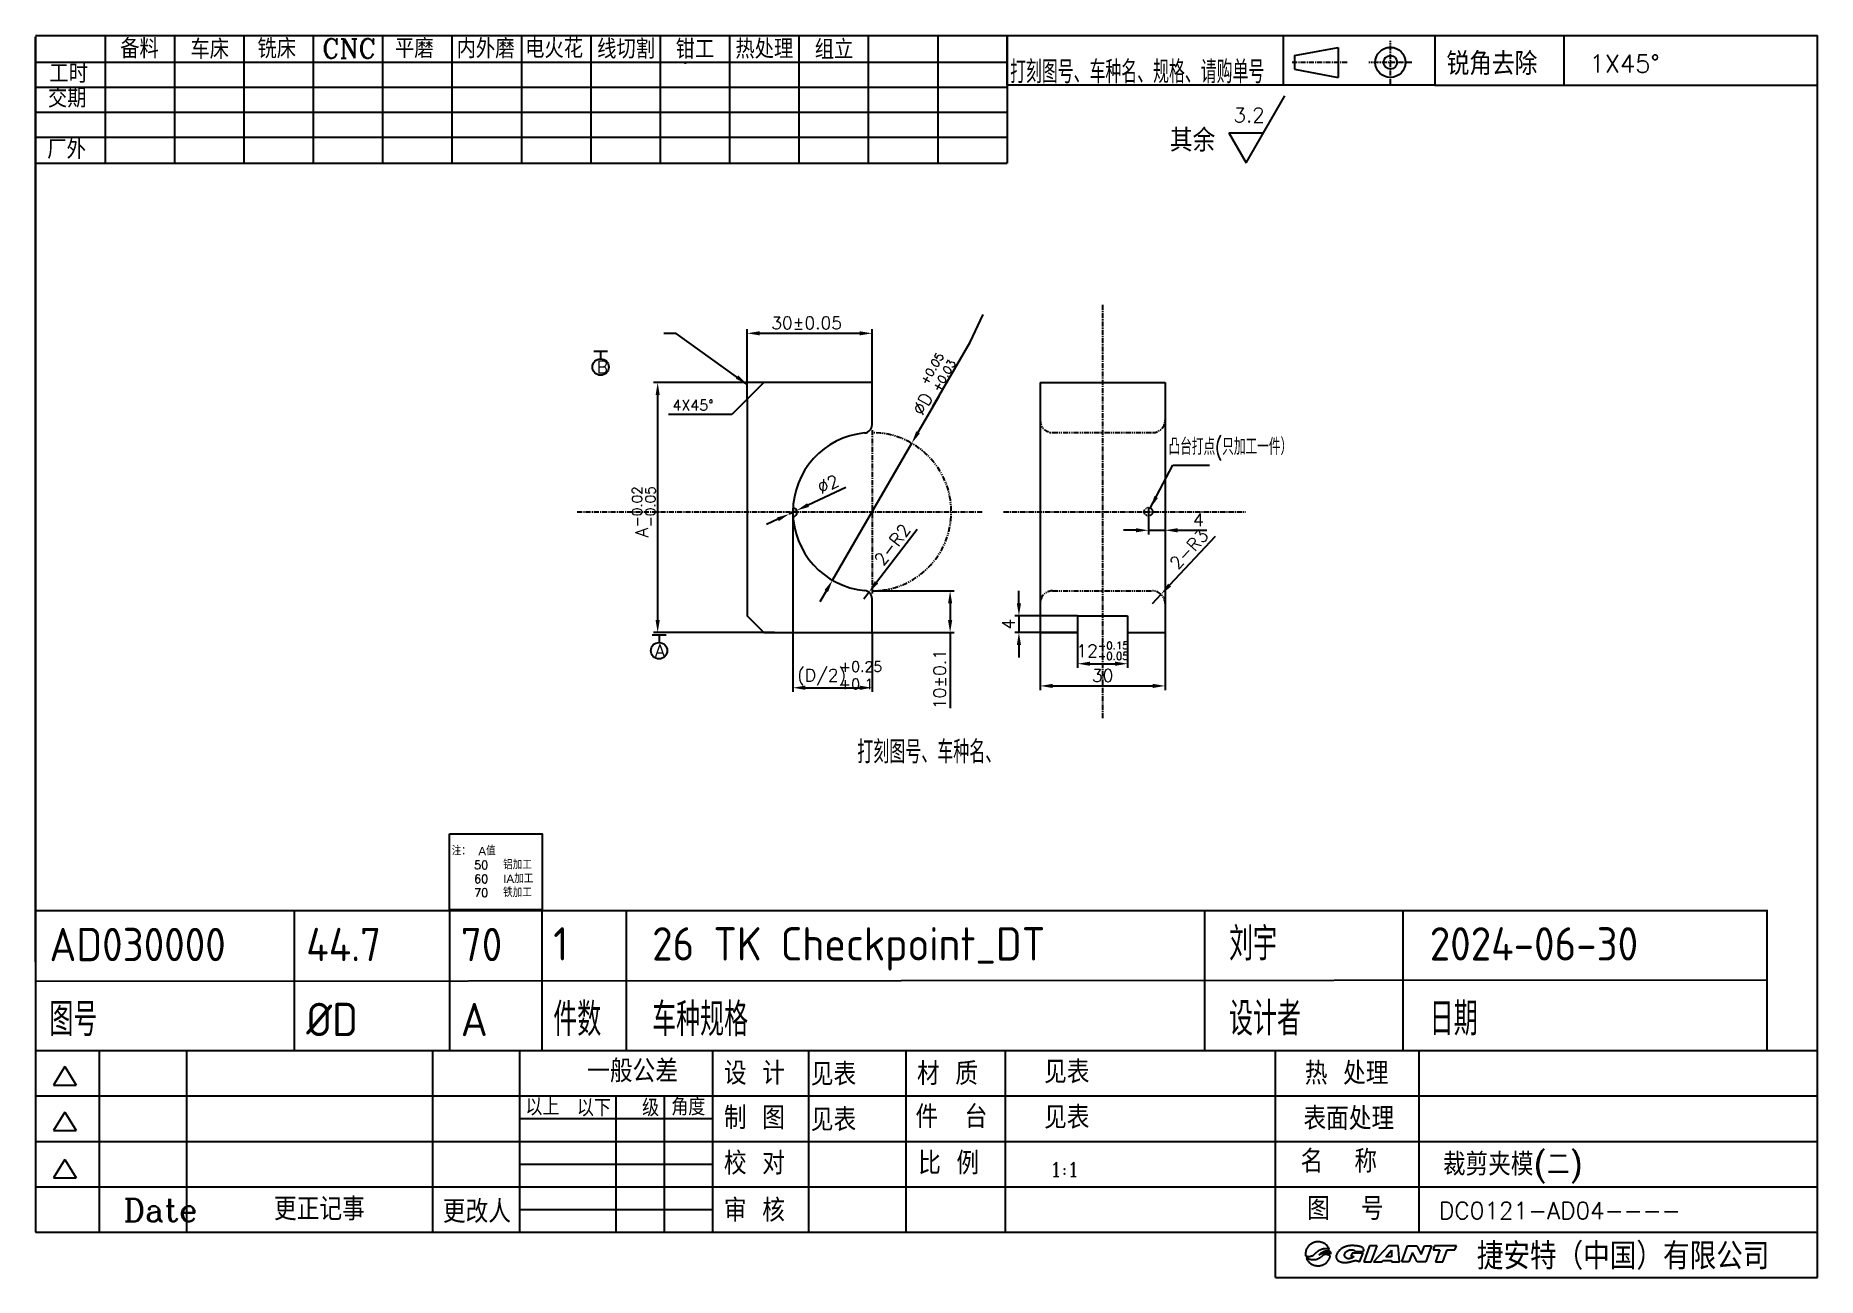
# Model space of a CAD drawing. Extents: x 3608 to 4036, y -2875 to -2577.
import ezdxf

# ---------------------------------------------------------------- set-up
doc = ezdxf.new("R2010")
doc.units = 0
doc.header["$MEASUREMENT"] = 0
doc.linetypes.add('CENTER', pattern=[2, 1.25, -0.25, 0.25, -0.25])
doc.linetypes.add('PHANTOM', pattern=[2.5, 1.25, -0.25, 0.25, -0.25, 0.25, -0.25])
doc.layers.get('0').update_dxf_attribs({"linetype": 'CONTINUOUS'})
doc.layers.get('DEFPOINTS').update_dxf_attribs({"linetype": 'CONTINUOUS'})
for name, color, linetype in [('CEN', 1, 'CENTER'), ('CON', 7, 'CONTINUOUS'), ('DIM', 7, 'CONTINUOUS'), ('F', 7, 'CONTINUOUS'), ('TXT', 7, 'CONTINUOUS')]:
    doc.layers.add(name, color=color, linetype=linetype)
doc.layers.add('UTI', color=4, linetype='PHANTOM', plot=False)
doc.styles.add('ACISOTS', font='isocp.shx', dxfattribs={"height": 8, "bigfont": 'gbcbig.shx'})
doc.styles.add('HZ', font='complex.shx', dxfattribs={"bigfont": 'HZFS.SHX'})
doc.styles.get("Standard").update_dxf_attribs({"font": 'txt.shx', "bigfont": 'hzfs.shx'})
doc.styles.add('USER1', font='simplex', dxfattribs={"bigfont": 'dayum'})
doc.dimstyles.get("Standard").update_dxf_attribs({"dimtxt": 3, "dimasz": 3, "dimexe": 1, "dimexo": 0, "dimgap": 1, "dimtad": 1, "dimdec": 3, "dimrnd": 0.01, "dimdsep": 46, "dimtxsty": 'STANDARD', "dimcen": 0.09, "dimazin": 2, "dimtfac": 1, "dimtdec": 3, "dimtmove": 0, "dimatfit": 3, "dimfxl": 1, "dimtolj": 1, "dimarcsym": 0})

# ---------------------------------------------------------------- blocks, each defined once
blk = doc.blocks.new('*D12')
at = {"layer": 'DEFPOINTS', "color": 0, "transparency": 16777216}
for p in [(3875.2, -2691.32), (3879.2, -2691.32), (3879.2, -2695.76)]:
    blk.add_point(p, dxfattribs=at)
at = {"layer": 'DIM', "color": 0, "lineweight": -2, "transparency": 16777216}
for p, q in [((3875.2, -2691.32), (3875.2, -2696.76)), ((3879.2, -2691.32), (3879.2, -2696.76)), ((3872.2, -2695.76), (3869.2, -2695.76)), ((3875.2, -2695.76), (3879.2, -2695.76)), ((3882.2, -2695.76), (3889.2, -2695.76))]:
    blk.add_line(p, q, dxfattribs=at)
at = {"layer": 'DIM', "color": 0, "transparency": 16777216}
for points in [[(3872.2, -2695.26), (3872.2, -2696.26), (3875.2, -2695.76)], [(3882.2, -2695.26), (3882.2, -2696.26), (3879.2, -2695.76)]]:
    blk.add_solid(points, dxfattribs=at)
at = {"layer": 'DIM', "color": 0, "transparency": 16777216, "insert": (3887.2, -2693.26), "char_height": 3, "attachment_point": 5}
blk.add_mtext('\\A1;4', dxfattribs=at)
blk = doc.blocks.new('*D13')
at = {"layer": 'DEFPOINTS', "color": 0, "transparency": 16777216}
for p in [(3788.97, -2691.85), (3790.78, -2691)]:
    blk.add_point(p, dxfattribs=at)
at = {"layer": 'DIM', "color": 0, "lineweight": -2, "transparency": 16777216}
for p, q in [((3802.54, -2685.46), (3793.5, -2689.72)), ((3786.26, -2693.13), (3783.55, -2694.41)), ((3788.97, -2691.85), (3790.78, -2691))]:
    blk.add_line(p, q, dxfattribs=at)
at = {"layer": 'DIM', "color": 0, "transparency": 16777216}
for points in [[(3793.28, -2689.27), (3793.71, -2690.17), (3790.78, -2691)], [(3786.05, -2692.68), (3786.47, -2693.58), (3788.97, -2691.85)]]:
    blk.add_solid(points, dxfattribs=at)
at = {"layer": 'DIM', "color": 0, "transparency": 16777216, "insert": (3798.31, -2684.69), "char_height": 3, "attachment_point": 5, "rotation": 25.2288}
blk.add_mtext('\\A1;∅2', dxfattribs=at)
blk = doc.blocks.new('*D14')
at = {"layer": 'DEFPOINTS', "color": 0, "transparency": 16777216}
for p in [(3808.1, -2710.64), (3806.88, -2712.22)]:
    blk.add_point(p, dxfattribs=at)
at = {"layer": 'DIM', "color": 0, "lineweight": -2, "transparency": 16777216}
for p, q in [((3819.69, -2695.58), (3809.93, -2708.26)), ((3806.88, -2712.22), (3808.1, -2710.64))]:
    blk.add_line(p, q, dxfattribs=at)
at = {"layer": 'DIM', "color": 0, "transparency": 16777216}
blk.add_solid([(3809.53, -2707.95), (3810.33, -2708.56), (3808.1, -2710.64)], dxfattribs=at)
at = {"layer": 'DIM', "color": 0, "transparency": 16777216, "insert": (3813.75, -2699.21), "char_height": 3, "attachment_point": 5, "rotation": 52.3917}
blk.add_mtext('\\A1;2-R2', dxfattribs=at)
blk = doc.blocks.new('*D15')
at = {"layer": 'DEFPOINTS', "color": 0, "transparency": 16777216}
for p in [(3878.25, -2711.12), (3876.2, -2713.32)]:
    blk.add_point(p, dxfattribs=at)
at = {"layer": 'DIM', "color": 0, "lineweight": -2, "transparency": 16777216}
for p, q in [((3891.23, -2697.25), (3880.3, -2708.93)), ((3876.2, -2713.32), (3878.25, -2711.12))]:
    blk.add_line(p, q, dxfattribs=at)
at = {"layer": 'DIM', "color": 0, "transparency": 16777216}
blk.add_solid([(3879.93, -2708.59), (3880.66, -2709.27), (3878.25, -2711.12)], dxfattribs=at)
at = {"layer": 'DIM', "color": 0, "transparency": 16777216, "insert": (3884.96, -2700.29), "char_height": 3, "attachment_point": 5, "rotation": 46.9233}
blk.add_mtext('\\A1;2-R3', dxfattribs=at)
blk = doc.blocks.new('*D16')
at = {"layer": 'DEFPOINTS', "color": 0, "transparency": 16777216}
for p in [(3849.2, -2720.32), (3879.2, -2720.32), (3879.2, -2733.13)]:
    blk.add_point(p, dxfattribs=at)
at = {"layer": 'DIM', "color": 0, "lineweight": -2, "transparency": 16777216}
for p, q in [((3849.2, -2720.32), (3849.2, -2734.13)), ((3879.2, -2720.32), (3879.2, -2734.13)), ((3852.2, -2733.13), (3876.2, -2733.13))]:
    blk.add_line(p, q, dxfattribs=at)
at = {"layer": 'DIM', "color": 0, "transparency": 16777216}
for points in [[(3852.2, -2732.63), (3852.2, -2733.63), (3849.2, -2733.13)], [(3876.2, -2732.63), (3876.2, -2733.63), (3879.2, -2733.13)]]:
    blk.add_solid(points, dxfattribs=at)
at = {"layer": 'DIM', "color": 0, "transparency": 16777216, "insert": (3864.2, -2730.63), "char_height": 3, "attachment_point": 5}
blk.add_mtext('\\A1;30', dxfattribs=at)
blk = doc.blocks.new('*D17')
at = {"layer": 'DEFPOINTS', "color": 0, "transparency": 16777216}
for p in [(3858.2, -2720.32), (3870.2, -2720.32), (3870.2, -2727.8)]:
    blk.add_point(p, dxfattribs=at)
at = {"layer": 'DIM', "color": 0, "lineweight": -2, "transparency": 16777216}
for p, q in [((3858.2, -2720.32), (3858.2, -2728.8)), ((3870.2, -2720.32), (3870.2, -2728.8)), ((3861.2, -2727.8), (3867.2, -2727.8))]:
    blk.add_line(p, q, dxfattribs=at)
at = {"layer": 'DIM', "color": 0, "transparency": 16777216}
for points in [[(3861.2, -2727.3), (3861.2, -2728.3), (3858.2, -2727.8)], [(3867.2, -2727.3), (3867.2, -2728.3), (3870.2, -2727.8)]]:
    blk.add_solid(points, dxfattribs=at)
at = {"layer": 'DIM', "color": 0, "transparency": 16777216, "insert": (3864.2, -2724.7), "char_height": 3, "attachment_point": 5}
blk.add_mtext('\\A1;12{\\H1.8;\\S+0.15^ +0.05;}', dxfattribs=at)
blk = doc.blocks.new('*D18')
at = {"layer": 'DEFPOINTS', "color": 0, "transparency": 16777216}
for p in [(3808.88, -2710.32), (3827.6, -2710.32), (3808.88, -2720.32)]:
    blk.add_point(p, dxfattribs=at)
at = {"layer": 'DIM', "color": 0, "lineweight": -2, "transparency": 16777216}
for p, q in [((3808.88, -2710.32), (3828.6, -2710.32)), ((3827.6, -2713.32), (3827.6, -2717.32)), ((3808.88, -2720.32), (3828.6, -2720.32)), ((3827.6, -2720.32), (3827.6, -2738.5))]:
    blk.add_line(p, q, dxfattribs=at)
at = {"layer": 'DIM', "color": 0, "transparency": 16777216}
for points in [[(3827.1, -2713.32), (3828.1, -2713.32), (3827.6, -2710.32)], [(3827.1, -2717.32), (3828.1, -2717.32), (3827.6, -2720.32)]]:
    blk.add_solid(points, dxfattribs=at)
at = {"layer": 'DIM', "color": 0, "transparency": 16777216, "insert": (3825.1, -2731.5), "char_height": 3, "attachment_point": 5, "rotation": 90}
blk.add_mtext('\\A1;10±0.1', dxfattribs=at)
blk = doc.blocks.new('*D19')
at = {"layer": 'DEFPOINTS', "color": 0, "transparency": 16777216}
for p in [(3858.2, -2716.32), (3844.12, -2720.32), (3858.2, -2720.32)]:
    blk.add_point(p, dxfattribs=at)
at = {"layer": 'DIM', "color": 0, "lineweight": -2, "transparency": 16777216}
for p, q in [((3844.12, -2713.32), (3844.12, -2710.32)), ((3858.2, -2716.32), (3843.12, -2716.32)), ((3844.12, -2716.32), (3844.12, -2720.32)), ((3858.2, -2720.32), (3843.12, -2720.32)), ((3844.12, -2723.32), (3844.12, -2726.32))]:
    blk.add_line(p, q, dxfattribs=at)
at = {"layer": 'DIM', "color": 0, "transparency": 16777216}
for points in [[(3843.62, -2713.32), (3844.62, -2713.32), (3844.12, -2716.32)], [(3843.62, -2723.32), (3844.62, -2723.32), (3844.12, -2720.32)]]:
    blk.add_solid(points, dxfattribs=at)
at = {"layer": 'DIM', "color": 0, "transparency": 16777216, "insert": (3841.62, -2718.32), "char_height": 3, "attachment_point": 5, "rotation": 90}
blk.add_mtext('\\A1;4', dxfattribs=at)
blk = doc.blocks.new('*D20')
at = {"layer": 'DEFPOINTS', "color": 0, "transparency": 16777216}
for p in [(3818.39, -2674.87), (3799.37, -2707.76)]:
    blk.add_point(p, dxfattribs=at)
at = {"layer": 'DIM', "color": 0, "lineweight": -2, "transparency": 16777216}
for p, q in [((3824.9, -2663.61), (3819.89, -2672.27)), ((3799.37, -2707.76), (3818.39, -2674.87)), ((3797.86, -2710.36), (3796.36, -2712.96))]:
    blk.add_line(p, q, dxfattribs=at)
at = {"layer": 'DIM', "color": 0, "transparency": 16777216}
for points in [[(3819.46, -2672.02), (3820.33, -2672.52), (3818.39, -2674.87)], [(3797.43, -2710.11), (3798.3, -2710.61), (3799.37, -2707.76)]]:
    blk.add_solid(points, dxfattribs=at)
at = {"layer": 'DIM', "color": 0, "transparency": 16777216, "insert": (3820.98, -2665.39), "char_height": 3, "attachment_point": 5, "rotation": 59.9558}
blk.add_mtext('\\A1;%%CD', dxfattribs=at)
blk = doc.blocks.new('*D21')
at = {"layer": 'DEFPOINTS', "color": 0, "transparency": 16777216}
for p in [(3789.88, -2691.43), (3808.88, -2720.32), (3808.88, -2733.57)]:
    blk.add_point(p, dxfattribs=at)
at = {"layer": 'DIM', "color": 0, "lineweight": -2, "transparency": 16777216}
for p, q in [((3789.88, -2691.43), (3789.88, -2734.57)), ((3808.88, -2720.32), (3808.88, -2734.57)), ((3792.88, -2733.57), (3805.88, -2733.57))]:
    blk.add_line(p, q, dxfattribs=at)
at = {"layer": 'DIM', "color": 0, "transparency": 16777216}
for points in [[(3792.88, -2733.07), (3792.88, -2734.07), (3789.88, -2733.57)], [(3805.88, -2733.07), (3805.88, -2734.07), (3808.88, -2733.57)]]:
    blk.add_solid(points, dxfattribs=at)
at = {"layer": 'DIM', "color": 0, "transparency": 16777216, "insert": (3796.75, -2731.07), "char_height": 3, "attachment_point": 5}
blk.add_mtext('\\A1;(D/2)', dxfattribs=at)
blk = doc.blocks.new('*D22')
at = {"layer": 'DEFPOINTS', "color": 0, "transparency": 16777216}
for p in [(3808.88, -2648.47), (3778.88, -2664.32), (3808.88, -2660.32)]:
    blk.add_point(p, dxfattribs=at)
at = {"layer": 'DIM', "color": 0, "lineweight": -2, "transparency": 16777216}
for p, q in [((3778.88, -2664.32), (3778.88, -2647.47)), ((3781.88, -2648.47), (3805.88, -2648.47)), ((3808.88, -2660.32), (3808.88, -2647.47))]:
    blk.add_line(p, q, dxfattribs=at)
at = {"layer": 'DIM', "color": 0, "transparency": 16777216}
for points in [[(3781.88, -2647.97), (3781.88, -2648.97), (3778.88, -2648.47)], [(3805.88, -2647.97), (3805.88, -2648.97), (3808.88, -2648.47)]]:
    blk.add_solid(points, dxfattribs=at)
at = {"layer": 'DIM', "color": 0, "transparency": 16777216, "insert": (3793.15, -2645.97), "char_height": 3, "attachment_point": 5}
blk.add_mtext('\\A1;30±0.05', dxfattribs=at)
blk = doc.blocks.new('GIANT')
for p, q in [((230.94, 29.55), (230.9, 29.44)), ((230.98, 29.65), (230.94, 29.55)), ((231.03, 29.75), (230.98, 29.65)), ((231.09, 29.84), (231.03, 29.75)), ((231.15, 29.94), (231.09, 29.84)), ((231.21, 30.03), (231.15, 29.94)), ((231.28, 30.12), (231.21, 30.03)), ((231.35, 30.2), (231.28, 30.12)), ((231.43, 30.28), (231.35, 30.2)), ((231.51, 30.36), (231.43, 30.28)), ((231.59, 30.43), (231.51, 30.36)), ((231.68, 30.5), (231.59, 30.43)), ((231.77, 30.56), (231.68, 30.5)), ((231.87, 30.62), (231.77, 30.56)), ((231.97, 30.68), (231.87, 30.62)), ((232.07, 30.73), (231.97, 30.68)), ((232.17, 30.77), (232.07, 30.73)), ((232.27, 30.81), (232.17, 30.77)), ((232.38, 30.85), (232.27, 30.81)), ((232.49, 30.88), (232.38, 30.85)), ((232.6, 30.91), (232.49, 30.88)), ((232.72, 30.93), (232.6, 30.91)), ((232.83, 30.94), (232.72, 30.93)), ((232.95, 30.95), (232.83, 30.94)), ((233.07, 30.96), (232.95, 30.95)), ((233.18, 30.95), (233.07, 30.96)), ((233.3, 30.95), (233.18, 30.95)), ((233.42, 30.93), (233.3, 30.95)), ((233.53, 30.91), (233.42, 30.93)), ((233.46, 29.5), (233.54, 29.54)), ((233.65, 30.89), (233.53, 30.91)), ((233.54, 29.54), (233.61, 29.57)), ((233.61, 29.57), (233.69, 29.6)), ((233.76, 30.86), (233.65, 30.89)), ((233.69, 29.6), (233.77, 29.63)), ((233.87, 30.82), (233.76, 30.86)), ((233.77, 29.63), (233.84, 29.66)), ((233.84, 29.66), (233.92, 29.68)), ((233.98, 30.78), (233.87, 30.82)), ((233.92, 29.68), (234, 29.7)), ((234.09, 30.74), (233.98, 30.78)), ((234, 29.7), (234.08, 29.72)), ((234.08, 29.72), (234.16, 29.73)), ((234.19, 30.68), (234.09, 30.74)), ((234.16, 29.73), (234.25, 29.74)), ((234.29, 30.63), (234.19, 30.68)), ((234.25, 29.74), (234.33, 29.75)), ((234.39, 30.57), (234.29, 30.63)), ((234.33, 29.75), (234.41, 29.75)), ((234.49, 30.5), (234.39, 30.57)), ((234.41, 29.75), (234.49, 29.75)), ((234.58, 30.43), (234.49, 30.5)), ((234.49, 29.75), (234.58, 29.75)), ((234.67, 30.35), (234.58, 30.43)), ((234.58, 29.75), (234.66, 29.74)), ((234.66, 29.74), (234.74, 29.73)), ((234.75, 30.27), (234.67, 30.35)), ((234.74, 29.73), (234.82, 29.72)), ((234.83, 30.18), (234.75, 30.27)), ((234.82, 29.72), (234.9, 29.7)), ((234.91, 30.1), (234.83, 30.18)), ((234.9, 29.7), (234.98, 29.68)), ((234.98, 30), (234.91, 30.1)), ((235.05, 29.91), (234.98, 30)), ((234.98, 29.68), (235.06, 29.65)), ((235.11, 29.81), (235.05, 29.91)), ((235.06, 29.65), (235.13, 29.63)), ((235.16, 29.7), (235.11, 29.81)), ((235.13, 29.63), (235.21, 29.6)), ((235.21, 29.6), (235.16, 29.7)), ((237.27, 29.58), (237.18, 29.5)), ((237.36, 29.65), (237.27, 29.58)), ((237.46, 29.71), (237.36, 29.65)), ((237.56, 29.78), (237.46, 29.71)), ((237.66, 29.84), (237.56, 29.78)), ((237.76, 29.89), (237.66, 29.84)), ((237.87, 29.95), (237.76, 29.89)), ((237.97, 30), (237.87, 29.95)), ((238.08, 30.04), (237.97, 30)), ((238.19, 30.08), (238.08, 30.04)), ((238.3, 30.12), (238.19, 30.08)), ((238.42, 30.15), (238.3, 30.12)), ((238.53, 30.18), (238.42, 30.15)), ((238.65, 30.2), (238.53, 30.18)), ((238.76, 30.22), (238.65, 30.2)), ((238.88, 30.24), (238.76, 30.22)), ((238.99, 30.25), (238.88, 30.24)), ((239.11, 30.26), (238.99, 30.25)), ((239.23, 30.27), (239.11, 30.26)), ((239.35, 30.27), (239.23, 30.27)), ((239.46, 30.27), (239.35, 30.27)), ((239.58, 30.27), (239.46, 30.27)), ((239.7, 30.26), (239.58, 30.27)), ((239.82, 30.25), (239.7, 30.26)), ((239.93, 30.25), (239.82, 30.25)), ((240.05, 30.23), (239.93, 30.25)), ((240.17, 30.22), (240.05, 30.23)), ((240.28, 30.21), (240.17, 30.22)), ((240.4, 30.19), (240.28, 30.21)), ((240.52, 30.17), (240.4, 30.19)), ((240.63, 30.15), (240.52, 30.17)), ((240.75, 30.13), (240.63, 30.15)), ((240.86, 30.1), (240.75, 30.13)), ((240.97, 30.06), (240.86, 30.1)), ((241.08, 30.02), (240.97, 30.06)), ((241.19, 29.97), (241.08, 30.02)), ((241.28, 29.9), (241.19, 29.97)), ((241.37, 29.82), (241.28, 29.9)), ((241.44, 29.73), (241.37, 29.82)), ((241.49, 29.62), (241.44, 29.73)), ((241.51, 29.51), (241.49, 29.62)), ((242.59, 30.21), (241.52, 27.29)), ((243.97, 30.21), (242.59, 30.21)), ((242.89, 27.29), (243.97, 30.21)), ((246.06, 30.21), (243.34, 27.29)), ((247.83, 30.21), (246.06, 30.21)), ((248.13, 27.29), (247.83, 30.21)), ((248.52, 27.29), (249.6, 30.21)), ((249.6, 30.21), (251.31, 30.21)), ((251.31, 30.21), (252.1, 28.61)), ((252.1, 28.61), (252.7, 30.21)), ((252.7, 30.21), (253.99, 30.21)), ((253.99, 30.21), (252.92, 27.29)), ((254.56, 30.21), (254.3, 29.5)), ((258.57, 30.21), (254.56, 30.21)), ((258.31, 29.5), (258.57, 30.21)), ((230.79, 28.9), (230.78, 28.78)), ((230.78, 28.78), (230.78, 28.67)), ((230.78, 28.67), (230.79, 28.56)), ((230.8, 29.01), (230.79, 28.9)), ((230.79, 28.56), (230.8, 28.45)), ((230.82, 29.12), (230.8, 29.01)), ((230.8, 28.45), (230.82, 28.34)), ((230.84, 29.23), (230.82, 29.12)), ((230.82, 28.34), (230.9, 28.32)), ((230.87, 29.33), (230.84, 29.23)), ((230.9, 29.44), (230.87, 29.33)), ((230.9, 28.32), (230.98, 28.31)), ((231.01, 27.94), (230.93, 27.97)), ((230.93, 27.97), (230.97, 27.88)), ((230.97, 27.88), (231.01, 27.79)), ((230.98, 28.31), (231.07, 28.3)), ((231.08, 27.91), (231.01, 27.94)), ((231.01, 27.79), (231.06, 27.7)), ((231.06, 27.7), (231.11, 27.61)), ((231.07, 28.3), (231.15, 28.29)), ((231.15, 27.88), (231.08, 27.91)), ((231.11, 27.61), (231.17, 27.53)), ((231.15, 28.29), (231.23, 28.28)), ((231.23, 27.85), (231.15, 27.88)), ((231.17, 27.53), (231.23, 27.45)), ((231.23, 28.28), (231.31, 28.28)), ((231.3, 27.81), (231.23, 27.85)), ((231.23, 27.45), (231.29, 27.37)), ((231.29, 27.37), (231.36, 27.29)), ((231.38, 27.79), (231.3, 27.81)), ((231.31, 28.28), (231.39, 28.28)), ((231.36, 27.29), (231.43, 27.22)), ((231.46, 27.76), (231.38, 27.79)), ((231.39, 28.28), (231.48, 28.28)), ((231.43, 27.22), (231.5, 27.15)), ((231.53, 27.73), (231.46, 27.76)), ((231.48, 28.28), (231.56, 28.28)), ((231.5, 27.15), (231.57, 27.09)), ((231.61, 27.71), (231.53, 27.73)), ((231.56, 28.28), (231.64, 28.29)), ((231.57, 27.09), (231.65, 27.02)), ((231.69, 27.69), (231.61, 27.71)), ((231.64, 28.29), (231.72, 28.31)), ((231.65, 27.02), (231.73, 26.96)), ((231.77, 27.67), (231.69, 27.69)), ((231.72, 28.31), (231.8, 28.32)), ((231.73, 26.96), (231.82, 26.91)), ((231.85, 27.66), (231.77, 27.67)), ((231.8, 28.32), (231.88, 28.35)), ((231.82, 26.91), (231.9, 26.86)), ((231.93, 27.65), (231.85, 27.66)), ((231.88, 28.35), (231.96, 28.37)), ((231.9, 26.86), (231.99, 26.81)), ((232.01, 27.64), (231.93, 27.65)), ((231.96, 28.37), (232.03, 28.41)), ((231.99, 26.81), (232.08, 26.76)), ((232.09, 27.63), (232.01, 27.64)), ((232.03, 28.41), (232.11, 28.44)), ((232.08, 26.76), (232.18, 26.72)), ((232.18, 27.63), (232.09, 27.63)), ((232.11, 28.44), (232.18, 28.49)), ((232.18, 28.49), (232.25, 28.53)), ((232.26, 27.62), (232.18, 27.63)), ((232.18, 26.72), (232.27, 26.69)), ((232.25, 28.53), (232.31, 28.58)), ((232.34, 27.62), (232.26, 27.62)), ((232.27, 26.69), (232.37, 26.65)), ((232.31, 28.58), (232.37, 28.63)), ((232.42, 27.63), (232.34, 27.62)), ((232.37, 28.63), (232.44, 28.69)), ((232.37, 26.65), (232.46, 26.63)), ((232.5, 27.64), (232.42, 27.63)), ((232.44, 28.69), (232.5, 28.74)), ((232.46, 26.63), (232.56, 26.6)), ((232.5, 28.74), (232.56, 28.8)), ((232.58, 27.64), (232.5, 27.64)), ((232.56, 28.8), (232.62, 28.86)), ((232.56, 26.6), (232.66, 26.58)), ((232.66, 27.66), (232.58, 27.64)), ((232.62, 28.86), (232.68, 28.91)), ((232.74, 27.67), (232.66, 27.66)), ((232.66, 26.58), (232.76, 26.57)), ((232.68, 28.91), (232.74, 28.97)), ((232.74, 28.97), (232.8, 29.03)), ((232.82, 27.69), (232.74, 27.67)), ((232.76, 26.57), (232.86, 26.55)), ((232.8, 29.03), (232.86, 29.08)), ((232.9, 27.72), (232.82, 27.69)), ((232.86, 29.08), (232.92, 29.13)), ((232.86, 26.55), (232.96, 26.55)), ((232.98, 27.74), (232.9, 27.72)), ((232.92, 29.13), (232.98, 29.19)), ((232.96, 26.55), (233.06, 26.54)), ((232.98, 29.19), (233.05, 29.24)), ((233.05, 27.77), (232.98, 27.74)), ((233.05, 29.24), (233.11, 29.29)), ((233.13, 27.8), (233.05, 27.77)), ((233.06, 26.54), (233.16, 26.54)), ((233.11, 29.29), (233.18, 29.33)), ((233.2, 27.84), (233.13, 27.8)), ((233.16, 26.54), (233.26, 26.55)), ((233.18, 29.33), (233.25, 29.38)), ((233.27, 27.88), (233.2, 27.84)), ((233.25, 29.38), (233.32, 29.42)), ((233.26, 26.55), (233.36, 26.56)), ((233.34, 27.92), (233.27, 27.88)), ((233.28, 28.48), (233.35, 28.58)), ((233.38, 28.54), (233.28, 28.48)), ((233.32, 29.42), (233.39, 29.46)), ((233.41, 27.97), (233.34, 27.92)), ((233.35, 28.58), (233.43, 28.68)), ((233.36, 26.56), (233.46, 26.57)), ((233.48, 28.6), (233.38, 28.54)), ((233.39, 29.46), (233.46, 29.5)), ((233.47, 28.01), (233.41, 27.97)), ((233.43, 28.68), (233.51, 28.77)), ((233.46, 26.57), (233.56, 26.59)), ((233.54, 28.06), (233.47, 28.01)), ((233.59, 28.66), (233.48, 28.6)), ((233.51, 28.77), (233.61, 28.86)), ((233.6, 28.12), (233.54, 28.06)), ((233.56, 26.59), (233.66, 26.61)), ((233.69, 28.72), (233.59, 28.66)), ((233.66, 28.17), (233.6, 28.12)), ((233.61, 28.86), (233.7, 28.93)), ((233.72, 28.22), (233.66, 28.17)), ((233.66, 26.61), (233.76, 26.64)), ((233.8, 28.77), (233.69, 28.72)), ((233.7, 28.93), (233.8, 29.01)), ((233.78, 28.28), (233.72, 28.22)), ((233.76, 26.64), (233.85, 26.67)), ((233.85, 28.33), (233.78, 28.28)), ((233.8, 29.01), (233.91, 29.07)), ((233.91, 28.82), (233.8, 28.77)), ((233.91, 28.38), (233.85, 28.33)), ((233.85, 26.67), (233.95, 26.7)), ((233.91, 29.07), (234.02, 29.13)), ((234.02, 28.86), (233.91, 28.82)), ((233.97, 28.43), (233.91, 28.38)), ((233.95, 26.7), (234.04, 26.74)), ((234.04, 28.48), (233.97, 28.43)), ((234.02, 29.13), (234.13, 29.18)), ((234.13, 28.9), (234.02, 28.86)), ((234.11, 28.52), (234.04, 28.48)), ((234.04, 26.74), (234.13, 26.78)), ((234.18, 28.56), (234.11, 28.52)), ((234.13, 29.18), (234.25, 29.22)), ((234.25, 28.92), (234.13, 28.9)), ((234.13, 26.78), (234.22, 26.83)), ((234.26, 28.58), (234.18, 28.56)), ((234.22, 26.83), (234.31, 26.88)), ((234.25, 29.22), (234.37, 29.25)), ((234.37, 28.94), (234.25, 28.92)), ((234.34, 28.61), (234.26, 28.58)), ((234.31, 26.88), (234.39, 26.93)), ((234.42, 28.62), (234.34, 28.61)), ((234.37, 29.25), (234.49, 29.28)), ((234.49, 28.95), (234.37, 28.94)), ((234.39, 26.93), (234.48, 26.99)), ((234.5, 28.62), (234.42, 28.62)), ((234.48, 26.99), (234.56, 27.05)), ((234.49, 29.28), (234.62, 29.3)), ((234.61, 28.94), (234.49, 28.95)), ((234.58, 28.62), (234.5, 28.62)), ((234.56, 27.05), (234.63, 27.12)), ((234.66, 28.62), (234.58, 28.62)), ((234.72, 28.93), (234.61, 28.94)), ((234.62, 29.3), (234.74, 29.31)), ((234.63, 27.12), (234.71, 27.19)), ((234.74, 28.61), (234.66, 28.62)), ((234.71, 27.19), (234.78, 27.26)), ((234.84, 28.91), (234.72, 28.93)), ((234.74, 29.31), (234.86, 29.31)), ((234.82, 28.59), (234.74, 28.61)), ((234.78, 27.26), (234.85, 27.33)), ((234.9, 28.57), (234.82, 28.59)), ((234.96, 28.88), (234.84, 28.91)), ((234.85, 27.33), (234.91, 27.41)), ((234.86, 29.31), (234.99, 29.3)), ((234.98, 28.55), (234.9, 28.57)), ((234.91, 27.41), (234.97, 27.49)), ((235.07, 28.84), (234.96, 28.88)), ((234.97, 27.49), (235.03, 27.57)), ((235.06, 28.53), (234.98, 28.55)), ((234.99, 29.3), (235.11, 29.28)), ((235.03, 27.57), (235.08, 27.66)), ((235.13, 28.5), (235.06, 28.53)), ((235.18, 28.8), (235.07, 28.84)), ((235.08, 27.66), (235.13, 27.74)), ((235.11, 29.28), (235.23, 29.24)), ((235.21, 28.47), (235.13, 28.5)), ((235.13, 27.74), (235.18, 27.83)), ((235.29, 28.74), (235.18, 28.8)), ((235.18, 27.83), (235.22, 27.93)), ((235.28, 28.44), (235.21, 28.47)), ((235.22, 27.93), (235.26, 28.02)), ((235.23, 29.24), (235.34, 29.19)), ((235.26, 28.02), (235.29, 28.12)), ((235.36, 28.41), (235.28, 28.44)), ((235.39, 28.67), (235.29, 28.74)), ((235.29, 28.12), (235.32, 28.21)), ((235.32, 28.21), (235.34, 28.31)), ((235.34, 29.19), (235.36, 29.09)), ((235.34, 28.31), (235.36, 28.41)), ((235.36, 29.09), (235.37, 28.98)), ((235.37, 28.98), (235.38, 28.88)), ((235.38, 28.88), (235.39, 28.78)), ((235.39, 28.78), (235.39, 28.67)), ((236.46, 28.45), (236.44, 28.33)), ((236.44, 28.33), (236.44, 28.22)), ((236.44, 28.22), (236.44, 28.1)), ((236.44, 28.1), (236.46, 27.98)), ((236.5, 28.56), (236.46, 28.45)), ((236.46, 27.98), (236.5, 27.87)), ((236.54, 28.67), (236.5, 28.56)), ((236.5, 27.87), (236.56, 27.77)), ((236.59, 28.78), (236.54, 28.67)), ((236.56, 27.77), (236.62, 27.67)), ((236.64, 28.88), (236.59, 28.78)), ((236.62, 27.67), (236.7, 27.58)), ((236.7, 28.98), (236.64, 28.88)), ((236.77, 29.08), (236.7, 28.98)), ((236.7, 27.58), (236.79, 27.51)), ((236.85, 29.17), (236.77, 29.08)), ((236.79, 27.51), (236.89, 27.44)), ((236.92, 29.26), (236.85, 29.17)), ((236.89, 27.44), (236.99, 27.38)), ((237, 29.34), (236.92, 29.26)), ((236.99, 27.38), (237.09, 27.33)), ((237.09, 29.42), (237, 29.34)), ((237.18, 29.5), (237.09, 29.42)), ((237.09, 27.33), (237.2, 27.29)), ((237.2, 27.29), (237.32, 27.25)), ((237.32, 27.25), (237.43, 27.22)), ((237.43, 27.22), (237.54, 27.2)), ((237.54, 27.2), (237.66, 27.18)), ((237.66, 27.18), (237.78, 27.17)), ((237.78, 27.17), (237.89, 27.16)), ((237.89, 27.16), (238.01, 27.16)), ((237.99, 28.53), (238, 28.65)), ((238, 28.41), (237.99, 28.53)), ((238, 28.65), (238.04, 28.77)), ((238.03, 28.29), (238, 28.41)), ((238.01, 27.16), (238.13, 27.16)), ((238.08, 28.17), (238.03, 28.29)), ((238.04, 28.77), (238.09, 28.89)), ((238.16, 28.07), (238.08, 28.17)), ((238.09, 28.89), (238.15, 28.99)), ((238.13, 27.16), (238.25, 27.16)), ((238.15, 28.99), (238.23, 29.09)), ((238.25, 27.99), (238.16, 28.07)), ((238.23, 29.09), (238.32, 29.17)), ((238.35, 27.92), (238.25, 27.99)), ((238.25, 27.16), (238.36, 27.17)), ((238.32, 29.17), (238.42, 29.25)), ((238.47, 27.88), (238.35, 27.92)), ((238.36, 27.17), (238.48, 27.18)), ((238.42, 29.25), (238.52, 29.32)), ((238.59, 27.85), (238.47, 27.88)), ((238.48, 27.18), (238.6, 27.2)), ((238.52, 29.32), (238.64, 29.37)), ((238.71, 27.83), (238.59, 27.85)), ((238.6, 27.2), (238.71, 27.21)), ((238.64, 29.37), (238.75, 29.42)), ((238.84, 27.84), (238.71, 27.83)), ((238.71, 27.21), (238.83, 27.23)), ((238.75, 29.42), (238.87, 29.46)), ((238.83, 27.23), (238.94, 27.26)), ((238.96, 27.86), (238.84, 27.84)), ((238.87, 29.46), (238.99, 29.48)), ((238.94, 27.26), (239.06, 27.28)), ((239.08, 27.89), (238.96, 27.86)), ((238.99, 29.48), (239.11, 29.5)), ((239.06, 27.28), (239.17, 27.31)), ((239.2, 27.93), (239.08, 27.89)), ((239.11, 29.5), (239.24, 29.51)), ((239.4, 28.87), (239.12, 28.24)), ((239.12, 28.24), (239.73, 28.24)), ((239.17, 27.31), (239.29, 27.34)), ((239.31, 27.97), (239.2, 27.93)), ((239.24, 29.51), (239.36, 29.51)), ((239.29, 27.34), (239.4, 27.37)), ((239.42, 28.03), (239.31, 27.97)), ((239.36, 29.51), (239.49, 29.49)), ((241.41, 28.87), (239.4, 28.87)), ((239.4, 27.37), (239.51, 27.4)), ((239.53, 28.1), (239.42, 28.03)), ((239.49, 29.49), (239.61, 29.46)), ((239.51, 27.4), (239.63, 27.44)), ((239.63, 28.17), (239.53, 28.1)), ((239.61, 29.46), (239.72, 29.42)), ((239.73, 28.24), (239.63, 28.17)), ((239.63, 27.44), (239.74, 27.47)), ((239.72, 29.42), (239.83, 29.36)), ((239.74, 27.47), (239.85, 27.49)), ((239.83, 29.36), (239.92, 29.27)), ((239.85, 27.49), (239.97, 27.51)), ((239.92, 29.27), (239.97, 29.16)), ((239.97, 29.16), (241.47, 29.16)), ((239.97, 27.51), (240.09, 27.51)), ((240.09, 27.51), (240.2, 27.5)), ((240.2, 27.5), (240.32, 27.47)), ((240.32, 27.47), (240.43, 27.44)), ((240.43, 27.44), (240.54, 27.39)), ((240.54, 27.39), (240.64, 27.34)), ((240.64, 27.34), (240.75, 27.29)), ((240.75, 27.29), (241.41, 28.87)), ((241.47, 29.16), (241.5, 29.27)), ((241.5, 29.27), (241.51, 29.39)), ((241.51, 29.39), (241.51, 29.51)), ((241.52, 27.29), (242.89, 27.29)), ((243.34, 27.29), (244.83, 27.29)), ((244.83, 27.29), (245.04, 27.54)), ((245.04, 27.54), (246.64, 27.54)), ((245.61, 28.21), (246.64, 29.42)), ((246.64, 28.21), (245.61, 28.21)), ((246.64, 29.42), (246.64, 28.21)), ((246.64, 27.54), (246.64, 27.29)), ((246.64, 27.29), (248.13, 27.29)), ((249.85, 27.29), (248.52, 27.29)), ((250.49, 29.01), (249.85, 27.29)), ((251.35, 27.29), (250.49, 29.01)), ((252.92, 27.29), (251.35, 27.29)), ((254.3, 29.5), (255.52, 29.5)), ((255.52, 29.5), (254.71, 27.29)), ((254.71, 27.29), (256.09, 27.29)), ((256.09, 27.29), (256.91, 29.5)), ((256.91, 29.5), (258.31, 29.5))]:
    blk.add_line(p, q)

msp = doc.modelspace()

# ---------------------------------------------------------------- linework, layer by layer
for p, q in [((3841.2742, -2588.8906), (3841.2742, -2576.9889)), ((4023.6326, -2786.9134), (4023.6326, -2820.6881))]:
    msp.add_line(p, q)
at = {"layer": 'CEN'}
for p, q in [((3933.2789, -2588.586), (3933.2789, -2578.243)), ((3922.9446, -2583.4145), (3909.548, -2583.4145)), ((3938.4535, -2583.4145), (3928.1043, -2583.4145)), ((3864.2011, -2641.6047), (3864.2011, -2741.0262)), ((3808.8782, -2671.6899), (3808.8782, -2710.9409)), ((3738.0641, -2691.3154), (3835.2806, -2691.3154)), ((3840.4393, -2691.3154), (3898.527, -2691.3154)), ((3875.2011, -2690.3154), (3875.2011, -2692.3154))]:
    msp.add_line(p, q, dxfattribs=at)
at = {"layer": 'CON', "color": 2}
for p, q in [((4035.7787, -2864.2843), (4035.7787, -2576.9889)), ((3608.0886, -2864.2843), (3770.6236, -2864.2843)), ((3608.0886, -2864.2843), (3819.7227, -2864.2843)), ((3770.6236, -2864.2843), (4035.7787, -2864.2843))]:
    msp.add_line(p, q, dxfattribs=at)
at = {"layer": 'CON'}
for p, q in [((3742.0536, -2652.7908), (3745.3677, -2652.7908)), ((3782.8782, -2660.3154), (3778.8782, -2664.3154)), ((3778.8782, -2664.3154), (3778.8782, -2716.3154)), ((3808.8782, -2660.3154), (3782.8782, -2660.3154)), ((3808.8782, -2670.4109), (3808.8782, -2660.3154)), ((3849.2011, -2660.3154), (3879.2011, -2660.3154)), ((3849.2011, -2660.3154), (3849.2011, -2720.3154)), ((3879.2011, -2660.3154), (3879.2011, -2720.3154)), ((3808.8782, -2720.3154), (3808.8782, -2712.22)), ((3782.8782, -2720.3154), (3778.8782, -2716.3154)), ((3858.2011, -2716.3154), (3858.2011, -2720.3154)), ((3858.2011, -2716.3154), (3870.2011, -2716.3154)), ((3870.2011, -2716.3154), (3870.2011, -2720.3154)), ((3756.091, -2720.8877), (3759.4051, -2720.8877)), ((3782.8782, -2720.3154), (3808.8782, -2720.3154)), ((3849.2011, -2720.3154), (3858.2011, -2720.3154)), ((3870.2011, -2720.3154), (3879.2011, -2720.3154))]:
    msp.add_line(p, q, dxfattribs=at)
at = {"layer": 'CON', "color": 2}
for points in [[(3608.0886, -2576.9889), (4035.7787, -2576.9889)], [(3608.0886, -2577.3104), (3608.0886, -2864.2843)], [(3608.0886, -2799.3782), (3608.0886, -2577.3104)]]:
    msp.add_lwpolyline(points, dxfattribs=at)
at = {"layer": 'CON'}
for centre, radius, start, end in [((3808.8782, -2691.3154), 19, 95.465024, 264.534976), ((3806.8782, -2670.4109), 2, 275.465024, 0), ((3806.8782, -2712.22), 2, 0, 84.534976)]:
    msp.add_arc(centre, radius, start, end, dxfattribs=at)
at = {"layer": 'DIM'}
for p, q in [((3624.7447, -2576.9889), (3624.7447, -2607.6262)), ((3641.4008, -2576.9889), (3641.4008, -2607.6262)), ((3641.4008, -2576.9889), (3641.4008, -2607.6262)), ((3658.0569, -2576.9889), (3658.0569, -2607.6262)), ((3674.713, -2576.9889), (3674.713, -2607.6262)), ((3691.3692, -2576.9889), (3691.3692, -2607.6262)), ((3691.3692, -2576.9889), (3691.3692, -2607.6262)), ((3708.0253, -2576.9889), (3708.0253, -2607.6262)), ((3724.6814, -2576.9889), (3724.6814, -2607.6262)), ((3741.3375, -2576.9889), (3741.3375, -2607.6262)), ((3757.9936, -2576.9889), (3757.9936, -2607.6262)), ((3774.6497, -2576.9889), (3774.6497, -2607.6262)), ((3791.3059, -2576.9889), (3791.3059, -2607.6262)), ((3807.962, -2576.9889), (3807.962, -2607.6262)), ((3824.6181, -2576.9889), (3824.6181, -2607.6262)), ((3841.2742, -2576.9889), (3841.2742, -2607.6262)), ((3907.5667, -2576.9889), (3907.5667, -2588.8906)), ((3943.917, -2576.9889), (3943.917, -2588.8906)), ((3974.9665, -2588.8906), (3974.9665, -2576.9889)), ((3910.3058, -2581.7784), (3920.7688, -2579.8011)), ((3910.3058, -2581.7784), (3910.3058, -2585.0506)), ((3920.7688, -2579.8011), (3920.7688, -2587.0279)), ((3608.0886, -2583.3311), (3841.2742, -2583.3311)), ((3910.3058, -2585.0506), (3920.7688, -2587.0279)), ((3608.0886, -2589.3518), (3841.2742, -2589.3518)), ((3907.5667, -2588.8906), (3841.2742, -2588.8906)), ((3898.6748, -2607.5254), (3907.9403, -2591.4772)), ((3943.917, -2588.8906), (3907.5667, -2588.8906)), ((3943.917, -2588.8906), (4035.7787, -2588.8906)), ((3608.0886, -2595.3724), (3841.2742, -2595.3724)), ((3894.5105, -2600.3126), (3902.8391, -2600.3126)), ((3894.5105, -2600.3126), (3898.6748, -2607.5254)), ((3608.0886, -2601.3931), (3841.2742, -2601.3931)), ((3608.0886, -2607.6262), (3841.2742, -2607.6262)), ((3743.7106, -2652.7908), (3743.7106, -2654.6118)), ((3785.4399, -2660.3154), (3756.4042, -2660.3154)), ((3782.8782, -2660.3154), (3756.7373, -2660.3154)), ((3757.4042, -2717.3154), (3757.4042, -2663.3154)), ((3785.4399, -2720.3154), (3756.4042, -2720.3154)), ((3782.8782, -2720.3154), (3756.7373, -2720.3154)), ((3757.7481, -2720.8877), (3757.7481, -2722.7086)), ((3608.0886, -2787.0692), (4023.6326, -2787.0692)), ((4023.6326, -2803.8008), (3608.0886, -2804.1125)), ((3608.0886, -2820.6881), (3726.1356, -2820.6881)), ((3623.4104, -2864.2843), (3623.4104, -2820.6881)), ((3644.3864, -2864.2843), (3644.3864, -2820.6881)), ((3703.4431, -2864.2843), (3703.4431, -2820.6881)), ((3724.3027, -2864.2843), (3724.3027, -2820.6881)), ((3726.1356, -2820.6881), (4035.7787, -2820.6881)), ((3770.6236, -2864.2843), (3770.6236, -2820.6881)), ((3793.666, -2864.2843), (3793.666, -2820.6881)), ((3817.0557, -2864.2843), (3817.0557, -2820.6881)), ((3840.8901, -2864.2843), (3840.8901, -2820.6881)), ((3940.2318, -2864.2843), (3940.2318, -2820.6881)), ((3615.0946, -2824.541), (3612.359, -2828.9578)), ((3615.0946, -2824.541), (3617.8302, -2828.9578)), ((3612.359, -2828.9578), (3617.8302, -2828.9578)), ((3608.0886, -2831.5872), (4035.7787, -2831.5872)), ((3615.0946, -2835.4779), (3612.359, -2839.8947)), ((3615.0946, -2835.4779), (3617.8302, -2839.8947)), ((3747.4631, -2864.2843), (3747.4631, -2831.5872)), ((3759.0434, -2864.2843), (3759.0434, -2831.5872)), ((3724.3027, -2837.0367), (3770.6236, -2837.0367)), ((3608.0886, -2842.4862), (4035.7787, -2842.4862)), ((3612.359, -2839.8947), (3617.8302, -2839.8947)), ((3615.0946, -2846.8355), (3612.359, -2851.2523)), ((3615.0946, -2846.8355), (3617.8302, -2851.2523)), ((3724.3027, -2847.9357), (3770.6236, -2847.9357)), ((3612.359, -2851.2523), (3617.8302, -2851.2523)), ((3608.0886, -2853.3852), (4035.7787, -2853.3852)), ((3724.3027, -2858.8347), (3770.6236, -2858.8347)), ((4035.7787, -2875.1454), (4035.7787, -2864.2843)), ((3905.7439, -2875.1454), (4035.7787, -2875.1454))]:
    msp.add_line(p, q, dxfattribs=at)
msp.add_lwpolyline([(3707.4447, -2768.661), (3729.6804, -2768.661), (3729.6804, -2786.9134), (3707.4447, -2786.9134)], close=True, dxfattribs=at)
msp.add_lwpolyline([(3905.7439, -2875.1454), (3905.7439, -2820.6881)], dxfattribs=at)
for centre, radius in [((3933.2789, -2583.4145), 3.6134), ((3933.2789, -2583.4145), 1.6361), ((3743.7106, -2656.5735), 1.9617), ((3757.7481, -2724.6703), 1.9617)]:
    msp.add_circle(centre, radius, dxfattribs=at)
msp.add_arc((3789.8785, -2691.4272), 1, 271.845148, 88.829233, dxfattribs=at)
for points in [[(3756.9042, -2663.3154), (3757.9042, -2663.3154), (3757.4042, -2660.3154)], [(3756.9042, -2717.3154), (3757.9042, -2717.3154), (3757.4042, -2720.3154)]]:
    msp.add_solid(points, dxfattribs=at)
at = {"layer": 'F'}
for p, q in [((3763.9821, -2583.3311), (3763.9821, -2583.7409)), ((3608.0886, -2615.9458), (3608.0886, -2799.3782)), ((3608.0886, -2820.6881), (3799.2461, -2820.6881))]:
    msp.add_line(p, q, dxfattribs=at)
at = {"layer": 'TXT'}
for p, q in [((3670.1074, -2787.0692), (3670.1074, -2820.844)), ((3707.4447, -2786.9134), (3707.4447, -2820.6881)), ((3729.6374, -2786.9134), (3729.6374, -2820.6881)), ((3749.8371, -2786.9134), (3749.8371, -2820.6881)), ((3888.6736, -2786.9134), (3888.6736, -2820.6881)), ((3936.2635, -2786.9134), (3936.2635, -2820.6881))]:
    msp.add_line(p, q, dxfattribs=at)
at = {"layer": 'UTI', "color": 5}
for p, q in [((3852.2011, -2672.3154), (3876.2011, -2672.3154)), ((3852.2011, -2710.3154), (3876.2011, -2710.3154))]:
    msp.add_line(p, q, dxfattribs=at)
msp.add_circle((3875.2011, -2691.3154), 1, dxfattribs=at)
at = {"layer": 'UTI'}
msp.add_arc((3808.8782, -2691.3154), 19, 270, 90, dxfattribs=at)
at = {"layer": 'UTI', "color": 5}
for centre, start, end in [((3852.2011, -2669.3154), 180, 270), ((3876.2011, -2669.3154), 270, 0), ((3852.2011, -2713.3154), 90, 180), ((3876.2011, -2713.3154), 0, 90)]:
    msp.add_arc(centre, 3, start, end, dxfattribs=at)

# ---------------------------------------------------------------- block references
at = {"xscale": 1.303336537356799, "yscale": 1.303336537356799, "zscale": 1.303336537355332}
msp.add_blockref('GIANT', (3612.115, -2906.962), dxfattribs=at)

# ---------------------------------------------------------------- texts
at = {"style": 'HZ'}
for p in [(3794.1631, -2829.0954), (3794.1631, -2840.0189)]:
    msp.add_text('见表', height=5.44952, dxfattribs=at).set_placement(p)
for p in [(3850.1577, -2828.5571), (3850.1577, -2828.5571), (3850.1577, -2839.4561)]:
    msp.add_attdef('见表', p, '1', height=5.4495, dxfattribs=at)
at = {"layer": 'DIM'}
for s, height, style, p in [('备料', 4.63409, 'HZ', (3628.3828, -2582.4197)), ('车床', 4.63409, 'HZ', (3645.2359, -2582.5715)), ('铣床', 4.63409, 'HZ', (3661.3286, -2582.4326)), ('CNC', 4.63409, 'HZ', (3676.8442, -2582.3739)), ('平磨', 4.63409, 'HZ', (3694.3414, -2582.3908)), ('内外磨', 4.63409, 'HZ', (3709.1423, -2582.4159)), ('电火花', 4.63409, 'HZ', (3725.592, -2582.3699)), ('线切割', 4.63409, 'HZ', (3742.8732, -2582.5216)), ('钳工', 4.63409, 'HZ', (3761.7177, -2582.5652)), ('热处理', 4.63409, 'HZ', (3776.0542, -2582.5046)), ('组立', 4.63409, 'HZ', (3795.1089, -2582.6059)), ('锐角去除', 5.44952, 'HZ', (3946.7637, -2586.4481)), ('工时', 4.63409, 'HZ', (3611.3798, -2588.3724)), ('交期', 4.63409, 'HZ', (3611.0264, -2594.2638)), ('厂外', 4.63409, 'HZ', (3610.8816, -2606.5819)), ('图号', 8, 'ACISOTS', (3611.3964, -2817.2217)), ('%%CD', 8, 'ACISOTS', (3673.0442, -2817.2217)), ('A', 8, 'ACISOTS', (3710.1454, -2817.2217)), ('件数', 8, 'ACISOTS', (3732.3381, -2817.2217)), ('车种规格', 8, 'ACISOTS', (3756.0756, -2817.2217)), ('设计者', 8, 'ACISOTS', (3894.5583, -2817.0658)), ('日期', 8, 'ACISOTS', (3942.7333, -2817.0658)), ('一般公差', 5.44952, 'HZ', (3740.4784, -2828.3357)), ('设 计', 5.44952, 'HZ', (3773.3079, -2828.8671)), ('材 质', 5.44952, 'HZ', (3819.655, -2828.9493)), ('热 处理', 5.44952, 'HZ', (3912.7476, -2828.8671)), ('以上', 4.08714, 'HZ', (3725.6651, -2836.2626)), ('以下', 4.08714, 'HZ', (3738.0194, -2836.4682)), ('级', 4.0871, 'HZ', (3753.6681, -2836.4682)), ('角度', 4.08714, 'HZ', (3760.6688, -2836.2626)), ('制 图', 5.44952, 'HZ', (3773.3079, -2839.5605)), ('件', 5.4495, 'HZ', (3819.293, -2839.2956)), ('台', 5.4495, 'HZ', (3831.0931, -2839.2956)), ('表面处理', 5.44952, 'HZ', (3912.4136, -2839.7247)), ('名  称', 5.44952, 'HZ', (3911.715, -2850.0046)), ('校 对', 5.44952, 'HZ', (3773.3079, -2850.4596)), ('比 例', 5.44952, 'HZ', (3819.9359, -2850.4421)), ('裁剪夹模(二)', 5.42828, 'HZ', (3945.9093, -2850.7111)), ('Date', 5.44952, 'HZ', (3629.1914, -2861.7086)), ('更正记事', 5.44952, 'HZ', (3665.3089, -2861.4549)), ('更改人', 5.44952, 'HZ', (3705.8396, -2862.0611)), ('审 核', 5.44952, 'HZ', (3773.3079, -2861.77)), ('图  号', 5.44952, 'HZ', (3913.3021, -2861.3573)), ('DC0121-AD04----', 4.087136, 'USER1', (3944.9726, -2861.158)), ('捷安特（中国）有限公司', 6.386151, 'HZ', (3954.0218, -2873.2438))]:
    msp.add_text(s, height=height, dxfattribs=dict(at, style=style)).set_placement(p)
at = {"layer": 'DIM', "style": 'HZ', "width": 0.7}
for s, height, p in [('打刻图号、车种名、规格、请购单号', 5.449515, (3841.9952, -2588.4321)), ('凸台打点(只加工一件）', 4, (3880.0339, -2677.6677)), ('打刻图号、车种名、', 5.49014, (3805.3043, -2751.7422))]:
    msp.add_text(s, height=height, dxfattribs=at).set_placement(p)
at = {"layer": 'DIM'}
msp.add_text('1X45%%d', height=4.2664, dxfattribs=at).set_placement((3981.0935, -2585.8557))
for s, height, p in [('-0.02', 2.4, (3753.6535, -2695.0579)), ('-0.05', 2.4, (3756.8535, -2695.0579)), ('A', 3, (3755.1042, -2697.4654))]:
    msp.add_text(s, height=height, rotation=90, dxfattribs=at).set_placement(p)
at = {"layer": 'DIM', "attachment_point": 1}
for s, insert, char_height, width in [('3.2', (3895.6209, -2594.3221), 3.48975, 8.661977), ('B', (3742.7275, -2655.0576), 3, 2.83), ('A', (3756.7649, -2723.1545), 3, 2.83), ('{\\H1.923x;+0.25\\P+0.1}', (3801.0467, -2727.2425), 1.3, 5.69), ('注： {\\fArial|b0|i0|c0|p32;A}值\\P   50  铝加工\\P   60  {\\fArial|b0|i0|c0|p32;IA}加工\\P   70  铁加工', (3707.9688, -2771.7944), 2, 30.645)]:
    msp.add_mtext(s, dxfattribs=dict(at, insert=insert, char_height=char_height, width=width))
at = {"layer": 'DIM', "insert": (3880.3627, -2599.4112), "char_height": 5.44952, "width": 12.903623, "attachment_point": 1, "style": 'HZ'}
msp.add_mtext('其余', dxfattribs=at)
at = {"layer": 'DIM', "insert": (3820.3547, -2659.9923), "char_height": 2, "width": 8.72, "attachment_point": 1, "rotation": 60}
msp.add_mtext('+0.05\\P+0.03', dxfattribs=at)
at = {"layer": 'DIM', "insert": (3770.8104, -2666.968), "char_height": 2.5, "attachment_point": 9}
msp.add_mtext('4X45%%d', dxfattribs=at)
at = {"layer": 'DIM', "style": 'HZ'}
msp.add_attdef('1:1', (3851.4958, -2850.9595), '1:1', height=3.4741, dxfattribs=at)
at = {"layer": 'TXT', "style": 'ACISOTS'}
for s, p in [('AD030000', (3611.3964, -2799.2217)), ('44.7', (3673.0442, -2799.2217)), ('70', (3710.1454, -2799.2217)), ('1', (3732.3381, -2799.0658)), ('26 TK Checkpoint_DT', (3756.0756, -2799.0658)), ('刘宇', (3894.5583, -2799.0658)), ('2024-06-30', (3942.7333, -2799.0658))]:
    msp.add_text(s, height=8, dxfattribs=at).set_placement(p)

# ---------------------------------------------------------------- dimensions: what is measured, and where the dimension line sits
at = {"layer": 'DIM'}
for base, p1, p2, override, picture, middle in [((3808.8782, -2648.4661), (3778.8782, -2664.3154), (3808.8782, -2660.3154), {"dimgap": 1, "dimtol": 1, "dimlim": 0, "dimtp": 0.05, "dimtm": 0.05}, '*D22', (3793.1489, -2648.4661)), ((3870.2011, -2727.8013), (3858.2011, -2720.3154), (3870.2011, -2720.3154), {"dimgap": 1, "dimtol": 1, "dimlim": 0, "dimtp": 0.15, "dimtm": -0.05, "dimtfac": 0.6}, '*D17', (3864.2011, -2727.8013))]:
    dim = msp.add_linear_dim(base=base, p1=p1, p2=p2, dimstyle='STANDARD', override=override, dxfattribs=at)
    dim.commit()
    dim.dimension.update_dxf_attribs({"geometry": picture, "text_midpoint": middle, "dimtype": 160})
dim = msp.add_diameter_dim_2p(p1=(3799.3655, -2707.7626), p2=(3818.3909, -2674.8683), text='%%CD', dimstyle='STANDARD', dxfattribs=at)
dim.commit()
dim.dimension.update_dxf_attribs({"geometry": '*D20', "text_midpoint": (3820.9832, -2665.393)})
dim = msp.add_diameter_dim_2p(p1=(3788.9739, -2691.8535), p2=(3790.7832, -2691.001), dimstyle='STANDARD', dxfattribs=at)
dim.commit()
dim.dimension.update_dxf_attribs({"geometry": '*D13', "text_midpoint": (3799.377, -2686.9518), "dimtype": 163})
dim = msp.add_linear_dim(base=(3808.8782, -2733.5671), p1=(3789.8785, -2691.4272), p2=(3808.8782, -2720.3154), text='(D/2)', dimstyle='STANDARD', dxfattribs=at)
dim.commit()
dim.dimension.update_dxf_attribs({"geometry": '*D21', "text_midpoint": (3796.75, -2733.5671), "dimtype": 160})
for base, p1, p2, angle, picture, middle, dimtype in [((3879.2011, -2695.7581), (3875.2011, -2691.3154), (3879.2011, -2691.3154), 0, '*D12', (3887.2011, -2695.7581), 161), ((3844.1164, -2720.3154), (3858.2011, -2716.3154), (3858.2011, -2720.3154), 90, '*D19', (3844.1164, -2718.3154), 160)]:
    dim = msp.add_linear_dim(base=base, p1=p1, p2=p2, angle=angle, dimstyle='STANDARD', dxfattribs=at)
    dim.commit()
    dim.dimension.update_dxf_attribs({"geometry": picture, "text_midpoint": middle, "dimtype": dimtype})
for center, mpoint, picture, middle in [((3806.8782, -2712.22), (3808.0987, -2710.6356), '*D14', (3813.7465, -2699.2074)), ((3876.2011, -2713.3154), (3878.25, -2711.1241), '*D15', (3884.9611, -2700.2862))]:
    dim = msp.add_radius_dim(center=center, mpoint=mpoint, dimstyle='STANDARD', override={"dimpost": '2-R<>'}, dxfattribs=at)
    dim.commit()
    dim.dimension.update_dxf_attribs({"geometry": picture, "text_midpoint": middle})
dim = msp.add_linear_dim(base=(3827.6038, -2710.3154), p1=(3808.8782, -2720.3154), p2=(3808.8782, -2710.3154), angle=90, dimstyle='STANDARD', override={"dimgap": 1, "dimtol": 1, "dimlim": 0, "dimtp": 0.1, "dimtm": 0.1}, dxfattribs=at)
dim.commit()
dim.dimension.update_dxf_attribs({"geometry": '*D18', "text_midpoint": (3827.6038, -2731.4999), "dimtype": 160})
dim = msp.add_linear_dim(base=(3879.2011, -2733.1344), p1=(3849.2011, -2720.3154), p2=(3879.2011, -2720.3154), dimstyle='STANDARD', dxfattribs=at)
dim.commit()
dim.dimension.update_dxf_attribs({"geometry": '*D16', "text_midpoint": (3864.2011, -2733.1344), "dimtype": 160})

# ---------------------------------------------------------------- leaders
for points, override in [([(3823.481, -2666.0676), (3832.4363, -2650.5566), (3835.5502, -2643.9563)], {"dimasz": 0, "dimgap": 1, "dimtad": 1}), ([(3778.8782, -2660.7414), (3761.8682, -2648.5149), (3758.8682, -2648.5149)], {"dimgap": 1, "dimtad": 1}), ([(3875.6606, -2690.4272), (3881.0659, -2680.1504), (3889.8863, -2680.1504)], {"dimgap": 1, "dimtad": 1})]:
    msp.add_leader(points, dimstyle='STANDARD', override=override, dxfattribs=at)
at = {"layer": 'DIM', "annotation_type": 0, "has_hookline": 1, "hookline_direction": 1, "text_width": 10.8333}
msp.add_leader([(3778.8782, -2664.3154), (3775.2256, -2667.968), (3771.8104, -2667.968)], dimstyle='STANDARD', override={"dimasz": 0, "dimgap": 1, "dimtad": 1}, dxfattribs=at)

doc.saveas('drawing.dxf')
